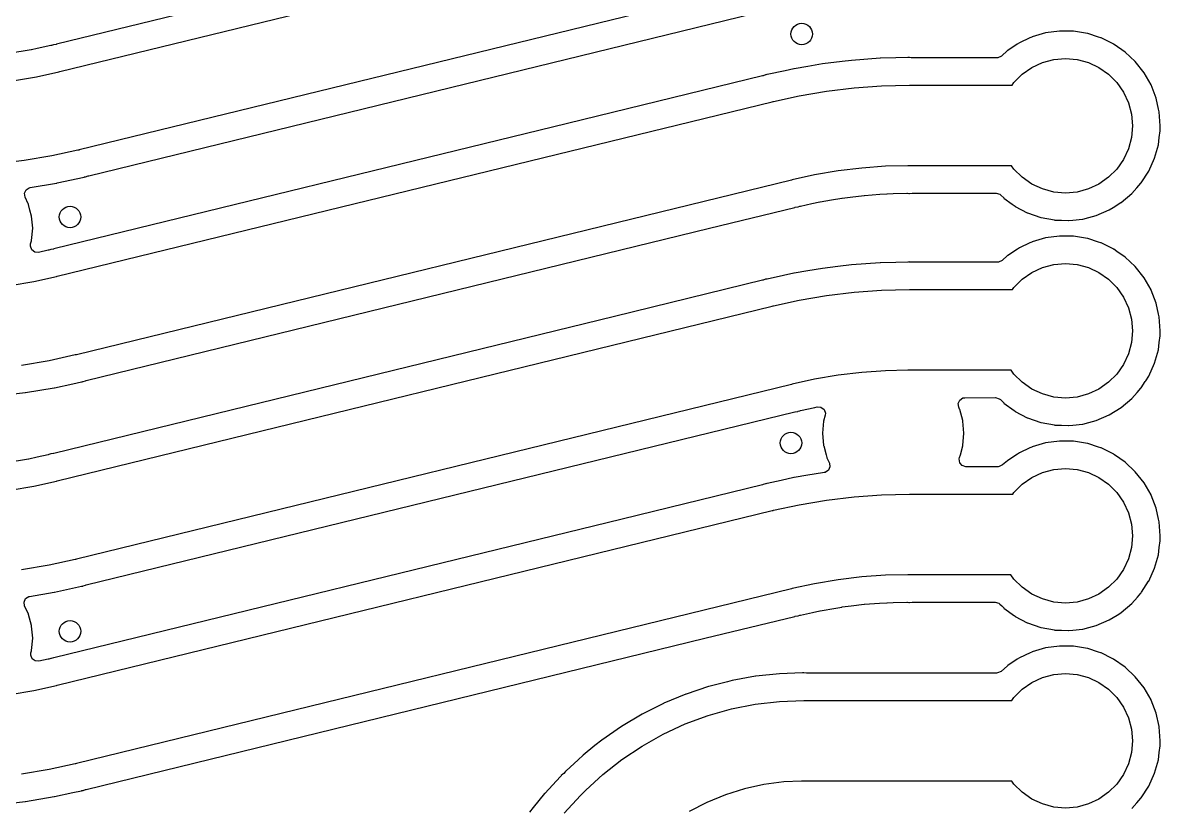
# Model space of a CAD drawing. Extents: x 4.65 to 6.59, y -5.22 to -3.28.
# Drawn here: x 5.324 to 6.156, y -4.748 to -4.173 of the extents above; entities that cross this region are included whole.
import ezdxf

# ---------------------------------------------------------------- set-up
doc = ezdxf.new("R2010")
doc.units = 0
doc.header["$MEASUREMENT"] = 0
doc.layers.add('BLACK', color=7, linetype='CONTINUOUS')

msp = doc.modelspace()

# ---------------------------------------------------------------- linework, layer by layer
at = {"layer": 'BLACK', "linetype": 'CONTINUOUS'}
for p, q in [((5.35087, -4.20858), (5.874, -4.08081)), ((5.725, -4.09659), (5.34843, -4.18857)), ((5.88801, -4.13818), (5.36489, -4.26595)), ((5.37195, -4.28484), (5.89045, -4.15819)), ((6.0607, -4.18394), (6.05296, -4.18751)), ((6.06213, -4.18328), (6.0607, -4.18394)), ((6.0623, -4.1832), (6.06213, -4.18328)), ((6.06213, -4.18328), (6.06213, -4.18328)), ((6.07218, -4.18032), (6.0623, -4.1832)), ((6.08238, -4.17893), (6.07218, -4.18032)), ((6.08256, -4.17893), (6.08238, -4.17893)), ((6.08819, -4.17901), (6.08256, -4.17893)), ((6.08256, -4.17893), (6.08256, -4.17893)), ((6.09267, -4.17907), (6.08819, -4.17901)), ((6.10282, -4.18072), (6.09267, -4.17907)), ((6.103, -4.18078), (6.10282, -4.18072)), ((6.11081, -4.18328), (6.103, -4.18078)), ((6.11262, -4.18386), (6.11081, -4.18328)), ((6.11279, -4.18394), (6.11262, -4.18386)), ((6.12169, -4.18833), (6.11279, -4.18394)), ((6.11279, -4.18394), (6.11279, -4.18394)), ((5.32973, -4.19272), (5.31353, -4.19545)), ((5.32996, -4.19267), (5.32973, -4.19272)), ((5.33433, -4.19171), (5.32996, -4.19267)), ((5.3442, -4.18956), (5.33433, -4.19171)), ((5.34473, -4.18941), (5.3442, -4.18956)), ((5.34608, -4.18895), (5.34473, -4.18941)), ((5.34629, -4.18892), (5.34608, -4.18895)), ((5.34801, -4.18866), (5.34629, -4.18892)), ((5.34629, -4.18892), (5.34629, -4.18892)), ((5.34843, -4.18857), (5.34801, -4.18866)), ((6.04421, -4.19327), (6.0398, -4.19721)), ((6.04435, -4.19315), (6.04421, -4.19327)), ((6.0445, -4.19305), (6.04435, -4.19315)), ((6.05142, -4.18851), (6.0445, -4.19305)), ((6.0445, -4.19305), (6.0445, -4.19305)), ((6.05296, -4.18751), (6.05142, -4.18851)), ((6.12185, -4.18841), (6.12169, -4.18833)), ((6.122, -4.18851), (6.12185, -4.18841)), ((6.12221, -4.18866), (6.122, -4.18851)), ((6.122, -4.18851), (6.122, -4.18851)), ((6.13031, -4.19427), (6.12221, -4.18866)), ((6.1378, -4.20132), (6.13031, -4.19427)), ((5.90897, -4.20293), (5.89809, -4.20478)), ((5.92338, -4.2012), (5.90897, -4.20293)), ((5.92999, -4.2004), (5.92338, -4.2012)), ((5.93004, -4.2004), (5.92999, -4.2004)), ((5.92999, -4.2004), (5.92999, -4.2004)), ((5.9301, -4.20039), (5.93004, -4.2004)), ((5.95115, -4.19887), (5.9301, -4.20039)), ((5.9301, -4.20039), (5.9301, -4.20039)), ((5.95121, -4.19887), (5.95115, -4.19887)), ((5.95115, -4.19887), (5.95115, -4.19887)), ((5.96263, -4.19859), (5.95121, -4.19887)), ((5.9713, -4.19838), (5.96263, -4.19859)), ((5.97162, -4.19837), (5.9713, -4.19838)), ((5.97243, -4.19829), (5.97162, -4.19837)), ((5.97265, -4.19831), (5.97243, -4.19829)), ((5.97376, -4.19841), (5.97265, -4.19831)), ((5.97265, -4.19831), (5.97265, -4.19831)), ((5.97438, -4.19847), (5.97376, -4.19841)), ((5.97481, -4.19848), (5.97438, -4.19847)), ((6.01914, -4.19848), (5.97481, -4.19848)), ((6.03649, -4.19847), (6.01914, -4.19848)), ((6.03727, -4.19841), (6.03649, -4.19847)), ((6.0398, -4.19721), (6.03727, -4.19841)), ((6.06201, -4.20561), (6.06978, -4.20198)), ((6.06978, -4.20198), (6.07807, -4.19976)), ((6.07807, -4.19976), (6.08661, -4.19902)), ((6.08661, -4.19902), (6.09516, -4.19976)), ((6.09516, -4.19976), (6.10345, -4.20198)), ((6.10345, -4.20198), (6.11122, -4.20561)), ((6.14417, -4.20941), (6.1378, -4.20132)), ((5.33367, -4.21246), (5.35016, -4.20885)), ((5.35016, -4.20885), (5.35087, -4.20858)), ((5.86503, -4.21171), (5.7222, -4.24659)), ((5.86545, -4.21159), (5.86503, -4.21171)), ((5.8673, -4.21096), (5.86545, -4.21159)), ((5.86751, -4.21093), (5.8673, -4.21096)), ((5.86811, -4.21083), (5.86751, -4.21093)), ((5.86751, -4.21093), (5.86751, -4.21093)), ((5.86842, -4.21078), (5.86811, -4.21083)), ((5.8815, -4.20791), (5.86842, -4.21078)), ((5.88799, -4.20649), (5.8815, -4.20791)), ((5.88805, -4.20648), (5.88799, -4.20649)), ((5.88799, -4.20649), (5.88799, -4.20649)), ((5.8881, -4.20647), (5.88805, -4.20648)), ((5.89809, -4.20478), (5.8881, -4.20647)), ((5.8881, -4.20647), (5.8881, -4.20647)), ((6.04892, -4.2166), (6.05498, -4.21053)), ((6.05498, -4.21053), (6.06201, -4.20561)), ((6.11122, -4.20561), (6.11825, -4.21053)), ((6.11825, -4.21053), (6.12431, -4.2166)), ((6.14928, -4.21834), (6.14417, -4.20941)), ((5.31628, -4.21539), (5.33367, -4.21246)), ((5.93197, -4.22045), (5.95218, -4.21899)), ((5.95218, -4.21899), (5.97244, -4.2185)), ((5.97244, -4.2185), (6.04759, -4.21849)), ((5.97244, -4.2185), (5.97244, -4.2185)), ((6.04759, -4.21849), (6.04892, -4.2166)), ((6.12431, -4.2166), (6.12923, -4.22362)), ((6.15301, -4.22793), (6.14928, -4.21834)), ((5.87297, -4.2304), (5.89188, -4.22626)), ((5.89188, -4.22626), (5.91186, -4.22287)), ((5.91186, -4.22287), (5.93197, -4.22045)), ((6.12923, -4.22362), (6.13286, -4.2314)), ((6.15305, -4.22811), (6.15301, -4.22793)), ((6.15483, -4.23599), (6.15305, -4.22811)), ((5.34896, -4.35837), (5.87209, -4.23059)), ((5.87209, -4.23059), (5.8729, -4.23041)), ((5.87209, -4.23059), (5.87209, -4.23059)), ((5.8729, -4.23041), (5.87297, -4.2304)), ((6.13286, -4.2314), (6.13508, -4.23968)), ((6.15528, -4.23797), (6.15483, -4.23599)), ((6.13508, -4.23968), (6.13583, -4.24823)), ((6.15604, -4.24823), (6.15528, -4.23797)), ((5.7222, -4.24659), (5.34652, -4.33835)), ((6.13583, -4.24823), (6.13508, -4.25677)), ((6.15531, -4.25687), (6.15593, -4.25199)), ((6.15593, -4.25198), (6.15595, -4.25186)), ((6.15593, -4.25199), (6.15593, -4.25198)), ((6.15595, -4.25186), (6.15604, -4.24823)), ((6.13508, -4.25677), (6.13286, -4.26506)), ((6.15465, -4.26207), (6.15531, -4.25687)), ((5.36401, -4.26614), (5.34487, -4.27033)), ((5.36408, -4.26614), (5.36401, -4.26614)), ((5.36485, -4.26596), (5.36408, -4.26614)), ((5.36489, -4.26595), (5.36485, -4.26596)), ((5.36489, -4.26595), (5.36488, -4.26595)), ((5.36488, -4.26595), (5.36489, -4.26595)), ((6.13286, -4.26506), (6.12923, -4.27283)), ((6.15185, -4.27197), (6.15465, -4.26207)), ((5.32466, -4.27374), (5.30431, -4.27616)), ((5.34487, -4.27033), (5.32466, -4.27374)), ((5.95501, -4.27787), (5.93762, -4.27913)), ((5.97123, -4.27748), (5.95501, -4.27787)), ((5.97168, -4.27751), (5.97123, -4.27748)), ((5.97203, -4.27756), (5.97168, -4.27751)), ((5.97218, -4.27754), (5.97203, -4.27756)), ((5.97245, -4.27756), (5.97218, -4.27754)), ((6.04729, -4.27754), (5.97245, -4.27756)), ((6.04892, -4.27986), (6.04729, -4.27754)), ((6.12923, -4.27283), (6.12431, -4.27986)), ((6.14763, -4.28136), (6.15185, -4.27197)), ((5.34875, -4.2901), (5.36859, -4.28576)), ((5.36859, -4.28576), (5.3689, -4.2857)), ((5.3689, -4.2857), (5.36906, -4.28568)), ((5.36906, -4.28568), (5.36947, -4.28562)), ((5.36947, -4.28562), (5.36968, -4.28558)), ((5.36947, -4.28562), (5.36947, -4.28562)), ((5.36968, -4.28558), (5.37153, -4.28496)), ((5.37153, -4.28496), (5.37195, -4.28484)), ((5.90311, -4.28413), (5.88681, -4.2877)), ((5.92031, -4.28121), (5.90311, -4.28413)), ((5.93762, -4.27913), (5.92031, -4.28121)), ((6.05498, -4.28593), (6.04892, -4.27986)), ((6.06201, -4.29085), (6.05498, -4.28593)), ((6.11825, -4.28593), (6.11122, -4.29085)), ((6.12431, -4.27986), (6.11825, -4.28593)), ((6.14206, -4.29001), (6.14763, -4.28136)), ((5.32613, -4.29509), (5.32847, -4.29356)), ((5.32847, -4.29356), (5.32908, -4.29342)), ((5.32908, -4.29342), (5.34838, -4.29017)), ((5.34838, -4.29017), (5.34863, -4.29012)), ((5.34863, -4.29012), (5.34864, -4.29012)), ((5.34864, -4.29012), (5.34869, -4.29011)), ((5.34869, -4.29011), (5.34875, -4.2901)), ((5.34875, -4.2901), (5.34875, -4.2901)), ((5.88611, -4.28796), (5.36298, -4.41573)), ((5.88681, -4.2877), (5.88611, -4.28796)), ((6.06978, -4.29447), (6.06201, -4.29085)), ((6.07807, -4.29669), (6.06978, -4.29447)), ((6.10345, -4.29447), (6.09516, -4.29669)), ((6.11122, -4.29085), (6.10345, -4.29447)), ((6.13528, -4.29775), (6.13895, -4.29356)), ((6.13895, -4.29356), (6.14194, -4.29015)), ((6.14194, -4.29015), (6.14206, -4.29001)), ((6.14194, -4.29015), (6.14194, -4.29015)), ((5.32499, -4.29764), (5.32613, -4.29509)), ((5.32541, -4.30041), (5.32499, -4.29764)), ((5.32771, -4.30535), (5.32541, -4.30041)), ((5.90707, -4.30386), (5.91541, -4.30245)), ((5.91541, -4.30245), (5.92307, -4.30115)), ((5.92307, -4.30115), (5.92331, -4.30112)), ((5.92331, -4.30112), (5.92922, -4.30041)), ((5.92922, -4.30041), (5.93943, -4.29918)), ((5.93943, -4.29918), (5.93967, -4.29915)), ((5.93967, -4.29915), (5.95074, -4.29835)), ((5.95074, -4.29835), (5.95586, -4.29798)), ((5.95586, -4.29798), (5.9561, -4.29797)), ((5.9561, -4.29797), (5.96071, -4.29786)), ((5.96071, -4.29786), (5.97048, -4.29763)), ((5.97048, -4.29763), (5.97103, -4.29764)), ((5.97103, -4.29764), (5.97197, -4.29773)), ((5.97197, -4.29773), (5.97223, -4.29775)), ((5.97223, -4.29775), (5.97223, -4.29775)), ((5.97223, -4.29775), (5.97245, -4.29777)), ((5.97245, -4.29777), (5.9744, -4.2976)), ((5.9744, -4.2976), (5.97483, -4.29758)), ((5.97483, -4.29758), (6.036, -4.29757)), ((6.036, -4.29757), (6.03868, -4.29835)), ((6.03868, -4.29835), (6.03949, -4.299)), ((6.03949, -4.299), (6.04153, -4.30102)), ((6.04153, -4.30102), (6.04167, -4.30113)), ((6.04167, -4.30113), (6.04167, -4.30113)), ((6.04167, -4.30113), (6.04769, -4.30554)), ((6.08661, -4.29744), (6.07807, -4.29669)), ((6.09516, -4.29669), (6.08661, -4.29744)), ((6.12756, -4.30428), (6.13514, -4.29787)), ((6.13514, -4.29787), (6.13528, -4.29775)), ((6.13514, -4.29787), (6.13514, -4.29787)), ((5.32781, -4.30554), (5.32771, -4.30535)), ((5.32786, -4.30575), (5.32781, -4.30554)), ((5.32897, -4.30988), (5.32786, -4.30575)), ((5.32786, -4.30575), (5.32786, -4.30575)), ((5.33014, -4.31425), (5.32897, -4.30988)), ((5.82608, -4.32323), (5.88854, -4.30797)), ((5.88854, -4.30797), (5.88897, -4.30789)), ((5.88897, -4.30789), (5.8909, -4.30759)), ((5.8909, -4.30759), (5.89111, -4.30752)), ((5.89111, -4.30752), (5.89225, -4.30713)), ((5.89111, -4.30752), (5.89111, -4.30752)), ((5.89225, -4.30713), (5.89278, -4.30698)), ((5.89278, -4.30698), (5.90099, -4.30519)), ((5.90099, -4.30519), (5.90683, -4.30391)), ((5.90683, -4.30391), (5.90707, -4.30386)), ((6.04769, -4.30554), (6.04982, -4.30711)), ((6.04982, -4.30711), (6.04999, -4.30719)), ((6.04999, -4.30719), (6.04999, -4.30719)), ((6.04999, -4.30719), (6.05877, -4.31181)), ((6.10922, -4.31387), (6.11867, -4.30981)), ((6.11867, -4.30981), (6.12164, -4.30797)), ((6.12164, -4.30797), (6.12727, -4.30449)), ((6.12727, -4.30449), (6.12742, -4.3044)), ((6.12727, -4.30449), (6.12727, -4.30449)), ((6.12742, -4.3044), (6.12756, -4.30428)), ((6.12756, -4.30428), (6.12756, -4.30428)), ((5.33093, -4.32323), (5.33014, -4.31425)), ((6.05877, -4.31181), (6.05877, -4.31181)), ((6.05877, -4.31181), (6.05893, -4.3119)), ((6.05893, -4.3119), (6.06865, -4.31529)), ((6.06865, -4.31529), (6.06883, -4.31532)), ((6.06883, -4.31532), (6.07857, -4.31717)), ((6.07857, -4.31717), (6.07857, -4.31717)), ((6.07857, -4.31717), (6.07875, -4.31721)), ((6.07875, -4.31721), (6.0839, -4.31741)), ((6.0839, -4.31741), (6.08885, -4.31761)), ((6.08885, -4.31761), (6.08885, -4.31761)), ((6.08885, -4.31761), (6.08904, -4.31761)), ((6.08904, -4.31761), (6.09216, -4.31727)), ((6.09216, -4.31727), (6.09908, -4.31651)), ((6.09908, -4.31651), (6.09927, -4.31649)), ((6.09908, -4.31651), (6.09908, -4.31651)), ((6.09927, -4.31649), (6.10371, -4.31532)), ((6.10371, -4.31532), (6.10904, -4.31392)), ((6.10904, -4.31392), (6.10922, -4.31387)), ((6.10904, -4.31392), (6.10904, -4.31392)), ((5.33014, -4.33221), (5.33093, -4.32323)), ((5.37004, -4.43462), (5.82608, -4.32323)), ((5.32931, -4.33638), (5.32946, -4.33473)), ((5.33029, -4.339), (5.32931, -4.33638)), ((5.32946, -4.33473), (5.33008, -4.33242)), ((5.33008, -4.33242), (5.33014, -4.33221)), ((5.33008, -4.33242), (5.33008, -4.33242)), ((6.0607, -4.33394), (6.05296, -4.33751)), ((6.06213, -4.33328), (6.0607, -4.33394)), ((6.0623, -4.3332), (6.06213, -4.33328)), ((6.06213, -4.33328), (6.06213, -4.33328)), ((6.07218, -4.33032), (6.0623, -4.3332)), ((6.08238, -4.32893), (6.07218, -4.33032)), ((6.08256, -4.32893), (6.08238, -4.32893)), ((6.08819, -4.32901), (6.08256, -4.32893)), ((6.08256, -4.32893), (6.08256, -4.32893)), ((6.09267, -4.32907), (6.08819, -4.32901)), ((6.10282, -4.33072), (6.09267, -4.32907)), ((6.103, -4.33078), (6.10282, -4.33072)), ((6.11081, -4.33328), (6.103, -4.33078)), ((6.11262, -4.33386), (6.11081, -4.33328)), ((6.11279, -4.33394), (6.11262, -4.33386)), ((6.12169, -4.33833), (6.11279, -4.33394)), ((6.11279, -4.33394), (6.11279, -4.33394)), ((5.33253, -4.34067), (5.33029, -4.339)), ((5.33531, -4.34086), (5.33253, -4.34067)), ((5.34229, -4.33934), (5.33531, -4.34086)), ((5.34282, -4.33919), (5.34229, -4.33934)), ((5.34417, -4.33873), (5.34282, -4.33919)), ((5.34438, -4.3387), (5.34417, -4.33873)), ((5.3461, -4.33844), (5.34438, -4.3387)), ((5.34438, -4.3387), (5.34438, -4.3387)), ((5.34652, -4.33835), (5.3461, -4.33844)), ((6.04421, -4.34327), (6.04024, -4.34682)), ((6.04435, -4.34315), (6.04421, -4.34327)), ((6.0445, -4.34305), (6.04435, -4.34315)), ((6.05154, -4.33844), (6.0445, -4.34305)), ((6.0445, -4.34305), (6.0445, -4.34305)), ((6.05296, -4.33751), (6.05154, -4.33844)), ((6.12185, -4.33841), (6.12169, -4.33833)), ((6.122, -4.33851), (6.12185, -4.33841)), ((6.12431, -4.34011), (6.122, -4.33851)), ((6.122, -4.33851), (6.122, -4.33851)), ((6.13031, -4.34427), (6.12431, -4.34011)), ((6.1378, -4.35132), (6.13031, -4.34427)), ((5.90897, -4.35254), (5.89809, -4.35438)), ((5.92011, -4.3512), (5.90897, -4.35254)), ((5.92999, -4.35001), (5.92011, -4.3512)), ((5.93004, -4.35), (5.92999, -4.35001)), ((5.92999, -4.35001), (5.92999, -4.35001)), ((5.9301, -4.35), (5.93004, -4.35)), ((5.95115, -4.34848), (5.9301, -4.35)), ((5.9301, -4.35), (5.9301, -4.35)), ((5.95121, -4.34848), (5.95115, -4.34848)), ((5.95115, -4.34848), (5.95115, -4.34848)), ((5.96256, -4.3482), (5.95121, -4.34848)), ((5.9713, -4.34799), (5.96256, -4.3482)), ((5.97162, -4.34797), (5.9713, -4.34799)), ((5.97243, -4.3479), (5.97162, -4.34797)), ((5.97265, -4.34792), (5.97243, -4.3479)), ((5.97406, -4.34804), (5.97265, -4.34792)), ((5.97265, -4.34792), (5.97265, -4.34792)), ((5.97438, -4.34807), (5.97406, -4.34804)), ((5.97481, -4.34809), (5.97438, -4.34807)), ((6.0046, -4.34808), (5.97481, -4.34809)), ((6.03694, -4.34808), (6.0046, -4.34808)), ((6.03771, -4.34802), (6.03694, -4.34808)), ((6.04024, -4.34682), (6.03771, -4.34802)), ((6.06201, -4.35561), (6.06978, -4.35198)), ((6.06978, -4.35198), (6.07807, -4.34976)), ((6.07807, -4.34976), (6.08661, -4.34902)), ((6.08661, -4.34902), (6.09516, -4.34976)), ((6.09516, -4.34976), (6.10345, -4.35198)), ((6.10345, -4.35198), (6.11122, -4.35561)), ((6.14417, -4.35941), (6.1378, -4.35132)), ((5.33176, -4.36224), (5.34825, -4.35863)), ((5.34825, -4.35863), (5.34896, -4.35837)), ((5.86503, -4.36131), (5.75664, -4.38779)), ((5.86545, -4.36119), (5.86503, -4.36131)), ((5.8673, -4.36056), (5.86545, -4.36119)), ((5.86751, -4.36053), (5.8673, -4.36056)), ((5.86811, -4.36044), (5.86751, -4.36053)), ((5.86751, -4.36053), (5.86751, -4.36053)), ((5.86842, -4.36038), (5.86811, -4.36044)), ((5.88034, -4.35777), (5.86842, -4.36038)), ((5.88799, -4.3561), (5.88034, -4.35777)), ((5.88805, -4.35608), (5.88799, -4.3561)), ((5.88799, -4.3561), (5.88799, -4.3561)), ((5.8881, -4.35607), (5.88805, -4.35608)), ((5.89809, -4.35438), (5.8881, -4.35607)), ((5.8881, -4.35607), (5.8881, -4.35607)), ((6.04892, -4.3666), (6.05498, -4.36053)), ((6.05498, -4.36053), (6.06201, -4.35561)), ((6.11122, -4.35561), (6.11825, -4.36053)), ((6.11825, -4.36053), (6.12431, -4.3666)), ((6.14928, -4.36834), (6.14417, -4.35941)), ((5.31437, -4.36517), (5.33176, -4.36224)), ((5.93197, -4.37006), (5.95218, -4.3686)), ((5.95218, -4.3686), (5.97244, -4.36811)), ((5.97244, -4.36811), (6.04786, -4.3681)), ((5.97244, -4.36811), (5.97244, -4.36811)), ((6.04786, -4.3681), (6.04892, -4.3666)), ((6.12431, -4.3666), (6.12923, -4.37362)), ((6.14934, -4.36851), (6.14928, -4.36834)), ((6.15177, -4.37474), (6.14934, -4.36851)), ((6.14934, -4.36851), (6.14934, -4.36851)), ((5.87297, -4.38), (5.89188, -4.37586)), ((5.89188, -4.37586), (5.91186, -4.37248)), ((5.91186, -4.37248), (5.93197, -4.37006)), ((6.12923, -4.37362), (6.13286, -4.3814)), ((6.15301, -4.37793), (6.15177, -4.37474)), ((6.15305, -4.37811), (6.15301, -4.37793)), ((6.15483, -4.38599), (6.15305, -4.37811)), ((5.34896, -4.50797), (5.87209, -4.3802)), ((5.87209, -4.3802), (5.8729, -4.38001)), ((5.87209, -4.3802), (5.87209, -4.3802)), ((5.8729, -4.38001), (5.87297, -4.38)), ((6.13286, -4.3814), (6.13508, -4.38968)), ((6.15528, -4.38797), (6.15483, -4.38599)), ((5.75664, -4.38779), (5.34652, -4.48796)), ((6.13508, -4.38968), (6.13583, -4.39823)), ((6.15604, -4.39823), (6.15528, -4.38797)), ((6.13583, -4.39823), (6.13508, -4.40677)), ((6.15531, -4.40687), (6.15593, -4.40199)), ((6.15593, -4.40198), (6.15595, -4.40186)), ((6.15593, -4.40199), (6.15593, -4.40198)), ((6.15595, -4.40186), (6.15604, -4.39823)), ((6.13508, -4.40677), (6.13286, -4.41506)), ((6.15465, -4.41207), (6.15531, -4.40687)), ((5.3621, -4.41593), (5.34296, -4.42011)), ((5.36217, -4.41592), (5.3621, -4.41593)), ((5.36295, -4.41574), (5.36217, -4.41592)), ((5.36298, -4.41573), (5.36295, -4.41574)), ((5.36298, -4.41573), (5.36298, -4.41573)), ((5.36298, -4.41573), (5.36298, -4.41573)), ((6.13286, -4.41506), (6.12923, -4.42283)), ((6.15185, -4.42197), (6.15465, -4.41207)), ((5.34296, -4.42011), (5.32275, -4.42352)), ((5.95501, -4.42748), (5.93762, -4.42874)), ((5.97123, -4.42709), (5.95501, -4.42748)), ((5.97168, -4.42712), (5.97123, -4.42709)), ((5.97203, -4.42716), (5.97168, -4.42712)), ((5.97218, -4.42715), (5.97203, -4.42716)), ((5.97245, -4.42717), (5.97218, -4.42715)), ((6.04702, -4.42715), (5.97245, -4.42717)), ((6.04892, -4.42986), (6.04702, -4.42715)), ((6.12923, -4.42283), (6.12431, -4.42986)), ((6.14763, -4.43136), (6.15185, -4.42197)), ((5.36026, -4.43695), (5.36668, -4.43554)), ((5.36668, -4.43554), (5.36699, -4.43549)), ((5.36699, -4.43549), (5.36708, -4.43547)), ((5.36708, -4.43547), (5.36756, -4.4354)), ((5.36756, -4.4354), (5.36777, -4.43537)), ((5.36756, -4.4354), (5.36756, -4.4354)), ((5.36777, -4.43537), (5.36962, -4.43474)), ((5.36962, -4.43474), (5.37004, -4.43462)), ((5.90311, -4.43373), (5.88681, -4.4373)), ((5.92031, -4.43082), (5.90311, -4.43373)), ((5.93762, -4.42874), (5.92031, -4.43082)), ((6.05498, -4.43593), (6.04892, -4.42986)), ((6.06201, -4.44085), (6.05498, -4.43593)), ((6.11825, -4.43593), (6.11122, -4.44085)), ((6.12431, -4.42986), (6.11825, -4.43593)), ((6.14206, -4.44001), (6.14503, -4.4354)), ((6.14503, -4.4354), (6.14537, -4.43486)), ((6.14537, -4.43486), (6.14763, -4.43136)), ((5.30436, -4.44599), (5.32556, -4.44347)), ((5.32556, -4.44347), (5.32562, -4.44346)), ((5.32556, -4.44347), (5.32556, -4.44347)), ((5.32562, -4.44346), (5.34678, -4.4399)), ((5.34678, -4.4399), (5.34684, -4.43988)), ((5.34684, -4.43988), (5.36026, -4.43695)), ((5.34684, -4.43988), (5.34684, -4.43988)), ((5.88611, -4.43757), (5.36298, -4.56534)), ((5.88681, -4.4373), (5.88611, -4.43757)), ((6.06978, -4.44447), (6.06201, -4.44085)), ((6.07807, -4.44669), (6.06978, -4.44447)), ((6.10345, -4.44447), (6.09516, -4.44669)), ((6.11122, -4.44085), (6.10345, -4.44447)), ((6.13528, -4.44775), (6.13903, -4.44347)), ((6.13903, -4.44347), (6.14194, -4.44015)), ((6.14194, -4.44015), (6.14206, -4.44001)), ((6.14194, -4.44015), (6.14194, -4.44015)), ((6.00819, -4.45147), (6.00934, -4.44892)), ((6.00861, -4.45423), (6.00819, -4.45147)), ((6.00934, -4.44892), (6.01167, -4.44739)), ((6.01167, -4.44739), (6.01311, -4.44718)), ((6.01311, -4.44718), (6.0356, -4.44717)), ((6.0356, -4.44717), (6.03828, -4.44796)), ((6.03828, -4.44796), (6.03909, -4.44861)), ((6.03909, -4.44861), (6.04153, -4.45102)), ((6.04153, -4.45102), (6.04167, -4.45113)), ((6.04167, -4.45113), (6.04167, -4.45113)), ((6.04167, -4.45113), (6.0492, -4.45665)), ((6.08661, -4.44744), (6.07807, -4.44669)), ((6.09516, -4.44669), (6.08661, -4.44744)), ((6.12756, -4.45428), (6.13514, -4.44787)), ((6.13514, -4.44787), (6.13528, -4.44775)), ((6.13514, -4.44787), (6.13514, -4.44787)), ((5.37004, -4.58422), (5.88854, -4.45758)), ((5.88854, -4.45758), (5.88897, -4.45749)), ((5.88897, -4.45749), (5.8909, -4.4572)), ((5.8909, -4.4572), (5.89111, -4.45713)), ((5.89111, -4.45713), (5.89225, -4.45674)), ((5.89111, -4.45713), (5.89111, -4.45713)), ((5.89225, -4.45674), (5.89278, -4.45659)), ((5.89278, -4.45659), (5.90335, -4.45428)), ((5.90335, -4.45428), (5.90498, -4.45392)), ((5.90498, -4.45392), (5.90776, -4.45412)), ((5.90776, -4.45412), (5.91, -4.45579)), ((5.91083, -4.46005), (5.9097, -4.46425)), ((5.91, -4.45579), (5.91098, -4.45841)), ((5.91098, -4.45841), (5.91083, -4.46005)), ((6.00922, -4.45554), (6.00861, -4.45423)), ((6.00928, -4.45575), (6.00922, -4.45554)), ((6.01147, -4.46392), (6.00928, -4.45575)), ((6.00928, -4.45575), (6.00928, -4.45575)), ((6.0492, -4.45665), (6.04982, -4.45711)), ((6.04982, -4.45711), (6.04999, -4.45719)), ((6.04999, -4.45719), (6.04999, -4.45719)), ((6.04999, -4.45719), (6.05877, -4.46181)), ((6.10922, -4.46387), (6.11867, -4.45981)), ((6.11867, -4.45981), (6.12742, -4.4544)), ((6.12742, -4.4544), (6.12756, -4.45428)), ((6.12756, -4.45428), (6.12756, -4.45428)), ((5.9097, -4.46425), (5.90892, -4.47323)), ((6.01156, -4.46425), (6.01147, -4.46392)), ((6.01234, -4.47323), (6.01156, -4.46425)), ((6.05877, -4.46181), (6.05877, -4.46181)), ((6.05877, -4.46181), (6.05893, -4.4619)), ((6.05893, -4.4619), (6.06865, -4.46529)), ((6.06865, -4.46529), (6.06883, -4.46532)), ((6.06883, -4.46532), (6.07857, -4.46717)), ((6.07857, -4.46717), (6.07857, -4.46717)), ((6.07857, -4.46717), (6.07875, -4.46721)), ((6.07875, -4.46721), (6.0839, -4.46741)), ((6.0839, -4.46741), (6.08885, -4.46761)), ((6.08885, -4.46761), (6.08885, -4.46761)), ((6.08885, -4.46761), (6.08904, -4.46761)), ((6.08904, -4.46761), (6.09216, -4.46727)), ((6.09216, -4.46727), (6.09908, -4.46651)), ((6.09908, -4.46651), (6.09927, -4.46649)), ((6.09908, -4.46651), (6.09908, -4.46651)), ((6.09927, -4.46649), (6.10371, -4.46532)), ((6.10371, -4.46532), (6.10904, -4.46392)), ((6.10904, -4.46392), (6.10922, -4.46387)), ((6.10904, -4.46392), (6.10904, -4.46392)), ((5.90892, -4.47323), (5.9097, -4.48221)), ((6.01156, -4.48221), (6.01234, -4.47323)), ((5.9097, -4.48221), (5.90976, -4.48242)), ((5.90976, -4.48242), (5.90976, -4.48242)), ((5.90976, -4.48242), (5.91149, -4.48889)), ((6.00977, -4.48889), (6.0115, -4.48242)), ((6.0115, -4.48242), (6.01156, -4.48221)), ((6.0115, -4.48242), (6.0115, -4.48242)), ((6.0607, -4.48394), (6.05296, -4.48751)), ((6.06213, -4.48328), (6.0607, -4.48394)), ((6.0623, -4.4832), (6.06213, -4.48328)), ((6.06213, -4.48328), (6.06213, -4.48328)), ((6.07218, -4.48032), (6.0623, -4.4832)), ((6.08238, -4.47893), (6.07218, -4.48032)), ((6.08256, -4.47893), (6.08238, -4.47893)), ((6.08819, -4.47901), (6.08256, -4.47893)), ((6.08256, -4.47893), (6.08256, -4.47893)), ((6.09267, -4.47907), (6.08819, -4.47901)), ((6.10282, -4.48072), (6.09267, -4.47907)), ((6.103, -4.48078), (6.10282, -4.48072)), ((6.11081, -4.48328), (6.103, -4.48078)), ((6.11262, -4.48386), (6.11081, -4.48328)), ((6.11279, -4.48394), (6.11262, -4.48386)), ((6.12169, -4.48833), (6.11279, -4.48394)), ((6.11279, -4.48394), (6.11279, -4.48394)), ((5.32782, -4.4921), (5.31162, -4.49483)), ((5.32805, -4.49206), (5.32782, -4.4921)), ((5.33424, -4.49071), (5.32805, -4.49206)), ((5.34229, -4.48894), (5.33424, -4.49071)), ((5.34282, -4.4888), (5.34229, -4.48894)), ((5.34417, -4.48834), (5.34282, -4.4888)), ((5.34438, -4.48831), (5.34417, -4.48834)), ((5.3461, -4.48804), (5.34438, -4.48831)), ((5.34438, -4.48831), (5.34438, -4.48831)), ((5.34652, -4.48796), (5.3461, -4.48804)), ((5.91149, -4.48889), (5.91204, -4.49092)), ((5.91204, -4.49092), (5.91213, -4.49111)), ((5.91213, -4.49111), (5.91213, -4.49111)), ((5.91213, -4.49111), (5.91394, -4.495)), ((6.00891, -4.49202), (6.00915, -4.49107)), ((6.00931, -4.49479), (6.00891, -4.49202)), ((6.00915, -4.49107), (6.00922, -4.49092)), ((6.00922, -4.49092), (6.00977, -4.48889)), ((6.01114, -4.4969), (6.00931, -4.49479)), ((6.04421, -4.49327), (6.04068, -4.49642)), ((6.04435, -4.49315), (6.04421, -4.49327)), ((6.0445, -4.49305), (6.04435, -4.49315)), ((6.05158, -4.48841), (6.0445, -4.49305)), ((6.0445, -4.49305), (6.0445, -4.49305)), ((6.05296, -4.48751), (6.05158, -4.48841)), ((6.12185, -4.48841), (6.12169, -4.48833)), ((6.122, -4.48851), (6.12185, -4.48841)), ((6.12262, -4.48895), (6.122, -4.48851)), ((6.122, -4.48851), (6.122, -4.48851)), ((6.13031, -4.49427), (6.12262, -4.48895)), ((6.1378, -4.50132), (6.13031, -4.49427)), ((5.90897, -4.50215), (5.89809, -4.50399)), ((5.91004, -4.50202), (5.90897, -4.50215)), ((5.91088, -4.50184), (5.91004, -4.50202)), ((5.91322, -4.50031), (5.91088, -4.50184)), ((5.91436, -4.49776), (5.91322, -4.50031)), ((5.91394, -4.495), (5.91436, -4.49776)), ((6.01382, -4.49769), (6.01114, -4.4969)), ((6.03112, -4.49769), (6.01382, -4.49769)), ((6.03738, -4.49768), (6.03112, -4.49769)), ((6.03815, -4.49762), (6.03738, -4.49768)), ((6.04068, -4.49642), (6.03815, -4.49762)), ((6.06201, -4.50561), (6.06978, -4.50198)), ((6.06978, -4.50198), (6.07807, -4.49976)), ((6.07807, -4.49976), (6.08661, -4.49902)), ((6.08661, -4.49902), (6.09516, -4.49976)), ((6.09516, -4.49976), (6.10345, -4.50198)), ((6.10345, -4.50198), (6.11122, -4.50561)), ((6.14417, -4.50941), (6.1378, -4.50132)), ((5.33176, -4.51184), (5.34825, -4.50824)), ((5.34825, -4.50824), (5.34896, -4.50797)), ((5.86503, -4.51092), (5.76237, -4.53599)), ((5.86545, -4.5108), (5.86503, -4.51092)), ((5.8673, -4.51017), (5.86545, -4.5108)), ((5.86751, -4.51014), (5.8673, -4.51017)), ((5.86811, -4.51005), (5.86751, -4.51014)), ((5.86751, -4.51014), (5.86751, -4.51014)), ((5.86842, -4.50999), (5.86811, -4.51005)), ((5.87855, -4.50777), (5.86842, -4.50999)), ((5.88799, -4.5057), (5.87855, -4.50777)), ((5.88805, -4.50569), (5.88799, -4.5057)), ((5.88799, -4.5057), (5.88799, -4.5057)), ((5.8881, -4.50568), (5.88805, -4.50569)), ((5.89809, -4.50399), (5.8881, -4.50568)), ((5.8881, -4.50568), (5.8881, -4.50568)), ((6.04892, -4.5166), (6.05498, -4.51053)), ((6.05498, -4.51053), (6.06201, -4.50561)), ((6.11122, -4.50561), (6.11825, -4.51053)), ((6.11825, -4.51053), (6.12431, -4.5166)), ((6.14928, -4.51834), (6.14417, -4.50941)), ((5.31437, -4.51477), (5.33176, -4.51184)), ((5.91186, -4.52209), (5.93197, -4.51966)), ((5.93197, -4.51966), (5.95218, -4.51821)), ((5.95218, -4.51821), (5.97244, -4.51772)), ((5.97244, -4.51772), (6.04814, -4.5177)), ((5.97244, -4.51772), (5.97244, -4.51772)), ((6.04814, -4.5177), (6.04892, -4.5166)), ((6.12431, -4.5166), (6.12923, -4.52362)), ((6.14934, -4.51851), (6.14928, -4.51834)), ((6.15177, -4.52474), (6.14934, -4.51851)), ((6.14934, -4.51851), (6.14934, -4.51851)), ((5.87297, -4.52961), (5.89188, -4.52547)), ((5.89188, -4.52547), (5.91186, -4.52209)), ((6.12923, -4.52362), (6.13286, -4.5314)), ((6.15301, -4.52793), (6.15177, -4.52474)), ((6.15305, -4.52811), (6.15301, -4.52793)), ((5.76237, -4.53599), (5.34652, -4.63757)), ((5.34896, -4.65758), (5.87209, -4.5298)), ((5.87209, -4.5298), (5.8729, -4.52962)), ((5.87209, -4.5298), (5.87209, -4.5298)), ((5.8729, -4.52962), (5.87297, -4.52961)), ((6.13286, -4.5314), (6.13508, -4.53968)), ((6.15483, -4.53599), (6.15305, -4.52811)), ((6.15528, -4.53797), (6.15483, -4.53599)), ((6.13508, -4.53968), (6.13583, -4.54823)), ((6.15604, -4.54823), (6.15528, -4.53797)), ((6.13583, -4.54823), (6.13508, -4.55677)), ((6.15531, -4.55687), (6.15593, -4.55199)), ((6.15593, -4.55198), (6.15595, -4.55186)), ((6.15593, -4.55199), (6.15593, -4.55198)), ((6.15595, -4.55186), (6.15604, -4.54823)), ((6.13508, -4.55677), (6.13286, -4.56506)), ((6.15465, -4.56207), (6.15531, -4.55687)), ((5.3621, -4.56553), (5.34296, -4.56972)), ((5.36217, -4.56552), (5.3621, -4.56553)), ((5.36295, -4.56535), (5.36217, -4.56552)), ((5.36298, -4.56534), (5.36295, -4.56535)), ((5.36298, -4.56534), (5.36298, -4.56534)), ((5.36298, -4.56534), (5.36298, -4.56534)), ((6.13286, -4.56506), (6.12923, -4.57283)), ((6.15185, -4.57197), (6.15465, -4.56207)), ((5.34296, -4.56972), (5.32275, -4.57312)), ((5.95501, -4.57709), (5.93762, -4.57834)), ((5.97123, -4.5767), (5.95501, -4.57709)), ((5.97168, -4.57672), (5.97123, -4.5767)), ((5.97203, -4.57677), (5.97168, -4.57672)), ((5.97218, -4.57675), (5.97203, -4.57677)), ((5.97245, -4.57677), (5.97218, -4.57675)), ((6.04674, -4.57676), (5.97245, -4.57677)), ((6.04892, -4.57986), (6.04674, -4.57676)), ((6.12923, -4.57283), (6.12431, -4.57986)), ((6.14763, -4.58136), (6.15185, -4.57197)), ((5.34684, -4.58949), (5.36668, -4.58515)), ((5.36668, -4.58515), (5.36699, -4.58509)), ((5.36699, -4.58509), (5.36708, -4.58508)), ((5.36708, -4.58508), (5.36756, -4.58501)), ((5.36756, -4.58501), (5.36777, -4.58497)), ((5.36756, -4.58501), (5.36756, -4.58501)), ((5.36777, -4.58497), (5.36962, -4.58434)), ((5.36962, -4.58434), (5.37004, -4.58422)), ((5.90311, -4.58334), (5.88681, -4.58691)), ((5.92031, -4.58043), (5.90311, -4.58334)), ((5.93762, -4.57834), (5.92031, -4.58043)), ((6.05498, -4.58593), (6.04892, -4.57986)), ((6.06201, -4.59085), (6.05498, -4.58593)), ((6.11825, -4.58593), (6.11122, -4.59085)), ((6.12431, -4.57986), (6.11825, -4.58593)), ((6.14239, -4.5895), (6.14753, -4.58151)), ((6.14753, -4.58151), (6.14763, -4.58136)), ((5.32459, -4.59678), (5.32573, -4.59423)), ((5.32573, -4.59423), (5.32807, -4.5927)), ((5.32807, -4.5927), (5.32868, -4.59255)), ((5.32868, -4.59255), (5.34678, -4.5895)), ((5.34678, -4.5895), (5.34684, -4.58949)), ((5.34684, -4.58949), (5.34684, -4.58949)), ((5.88611, -4.58717), (5.36298, -4.71495)), ((5.88681, -4.58691), (5.88611, -4.58717)), ((6.06978, -4.59447), (6.06201, -4.59085)), ((6.07807, -4.59669), (6.06978, -4.59447)), ((6.10345, -4.59447), (6.09516, -4.59669)), ((6.11122, -4.59085), (6.10345, -4.59447)), ((6.13528, -4.59775), (6.13938, -4.59307)), ((6.13938, -4.59307), (6.14194, -4.59015)), ((6.14194, -4.59015), (6.14206, -4.59001)), ((6.14194, -4.59015), (6.14194, -4.59015)), ((6.14206, -4.59001), (6.14239, -4.5895)), ((5.32501, -4.59954), (5.32459, -4.59678)), ((5.32781, -4.60554), (5.32501, -4.59954)), ((5.90707, -4.60307), (5.91855, -4.60113)), ((5.91855, -4.60113), (5.92307, -4.60036)), ((5.92307, -4.60036), (5.92331, -4.60033)), ((5.92331, -4.60033), (5.92987, -4.59954)), ((5.92987, -4.59954), (5.93943, -4.59839)), ((5.93943, -4.59839), (5.93967, -4.59837)), ((5.93967, -4.59837), (5.95072, -4.59757)), ((5.95072, -4.59757), (5.95586, -4.5972)), ((5.95586, -4.5972), (5.9561, -4.59719)), ((5.9561, -4.59719), (5.96071, -4.59707)), ((5.96071, -4.59707), (5.97048, -4.59684)), ((5.97048, -4.59684), (5.97103, -4.59686)), ((5.97103, -4.59686), (5.97197, -4.59694)), ((5.97197, -4.59694), (5.97223, -4.59696)), ((5.97223, -4.59696), (5.97223, -4.59696)), ((5.97223, -4.59696), (5.97245, -4.59698)), ((5.97245, -4.59698), (5.9744, -4.59681)), ((5.9744, -4.59681), (5.97483, -4.59679)), ((5.97483, -4.59679), (6.0352, -4.59678)), ((6.0352, -4.59678), (6.03789, -4.59757)), ((6.03789, -4.59757), (6.0387, -4.59822)), ((6.0387, -4.59822), (6.04003, -4.59954)), ((6.04003, -4.59954), (6.04153, -4.60102)), ((6.04153, -4.60102), (6.04167, -4.60113)), ((6.04167, -4.60113), (6.04167, -4.60113)), ((6.04167, -4.60113), (6.04941, -4.6068)), ((6.08661, -4.59744), (6.07807, -4.59669)), ((6.09516, -4.59669), (6.08661, -4.59744)), ((6.12756, -4.60428), (6.13514, -4.59787)), ((6.13514, -4.59787), (6.13528, -4.59775)), ((6.13514, -4.59787), (6.13514, -4.59787)), ((5.32786, -4.60575), (5.32781, -4.60554)), ((5.33005, -4.61392), (5.32786, -4.60575)), ((5.32786, -4.60575), (5.32786, -4.60575)), ((5.82286, -4.62323), (5.88854, -4.60718)), ((5.88854, -4.60718), (5.88897, -4.6071)), ((5.88897, -4.6071), (5.8909, -4.6068)), ((5.8909, -4.6068), (5.89111, -4.60673)), ((5.89111, -4.60673), (5.89225, -4.60634)), ((5.89111, -4.60673), (5.89111, -4.60673)), ((5.89225, -4.60634), (5.89278, -4.6062)), ((5.89278, -4.6062), (5.90155, -4.60428)), ((5.90155, -4.60428), (5.90683, -4.60312)), ((5.90683, -4.60312), (5.90707, -4.60307)), ((6.04941, -4.6068), (6.04982, -4.60711)), ((6.04982, -4.60711), (6.04999, -4.60719)), ((6.04999, -4.60719), (6.04999, -4.60719)), ((6.04999, -4.60719), (6.05877, -4.61181)), ((6.10922, -4.61387), (6.11867, -4.60981)), ((6.11867, -4.60981), (6.12451, -4.6062)), ((6.12451, -4.6062), (6.12727, -4.60449)), ((6.12727, -4.60449), (6.12742, -4.6044)), ((6.12727, -4.60449), (6.12727, -4.60449)), ((6.12742, -4.6044), (6.12756, -4.60428)), ((6.12756, -4.60428), (6.12756, -4.60428)), ((5.33014, -4.61425), (5.33005, -4.61392)), ((5.33093, -4.62323), (5.33014, -4.61425)), ((6.05877, -4.61181), (6.05877, -4.61181)), ((6.05877, -4.61181), (6.05893, -4.6119)), ((6.05893, -4.6119), (6.06865, -4.61529)), ((6.06865, -4.61529), (6.06883, -4.61532)), ((6.06883, -4.61532), (6.07857, -4.61717)), ((6.07857, -4.61717), (6.07857, -4.61717)), ((6.07857, -4.61717), (6.07875, -4.61721)), ((6.07875, -4.61721), (6.0839, -4.61741)), ((6.0839, -4.61741), (6.08885, -4.61761)), ((6.08885, -4.61761), (6.08885, -4.61761)), ((6.08885, -4.61761), (6.08904, -4.61761)), ((6.08904, -4.61761), (6.09216, -4.61727)), ((6.09216, -4.61727), (6.09908, -4.61651)), ((6.09908, -4.61651), (6.09927, -4.61649)), ((6.09908, -4.61651), (6.09908, -4.61651)), ((6.09927, -4.61649), (6.10371, -4.61532)), ((6.10371, -4.61532), (6.10904, -4.61392)), ((6.10904, -4.61392), (6.10922, -4.61387)), ((6.10904, -4.61392), (6.10904, -4.61392)), ((5.33014, -4.63221), (5.33093, -4.62323)), ((5.37004, -4.73383), (5.82286, -4.62323)), ((5.32953, -4.63554), (5.32969, -4.6339)), ((5.33051, -4.63816), (5.32953, -4.63554)), ((5.32969, -4.6339), (5.33008, -4.63242)), ((5.33008, -4.63242), (5.33014, -4.63221)), ((5.33008, -4.63242), (5.33008, -4.63242)), ((6.06078, -4.6339), (6.05296, -4.63751)), ((6.06213, -4.63328), (6.06078, -4.6339)), ((6.0623, -4.6332), (6.06213, -4.63328)), ((6.06213, -4.63328), (6.06213, -4.63328)), ((6.07218, -4.63032), (6.0623, -4.6332)), ((6.08238, -4.62893), (6.07218, -4.63032)), ((6.08256, -4.62893), (6.08238, -4.62893)), ((6.08819, -4.62901), (6.08256, -4.62893)), ((6.08256, -4.62893), (6.08256, -4.62893)), ((6.09267, -4.62907), (6.08819, -4.62901)), ((6.10282, -4.63072), (6.09267, -4.62907)), ((6.103, -4.63078), (6.10282, -4.63072)), ((6.11081, -4.63328), (6.103, -4.63078)), ((6.11262, -4.63386), (6.11081, -4.63328)), ((6.11279, -4.63394), (6.11262, -4.63386)), ((6.12091, -4.63795), (6.11279, -4.63394)), ((6.11279, -4.63394), (6.11279, -4.63394)), ((5.33275, -4.63983), (5.33051, -4.63816)), ((5.33554, -4.64003), (5.33275, -4.63983)), ((5.34229, -4.63855), (5.33554, -4.64003)), ((5.34282, -4.6384), (5.34229, -4.63855)), ((5.34417, -4.63795), (5.34282, -4.6384)), ((5.34438, -4.63791), (5.34417, -4.63795)), ((5.3461, -4.63765), (5.34438, -4.63791)), ((5.34438, -4.63791), (5.34438, -4.63791)), ((5.34652, -4.63757), (5.3461, -4.63765)), ((6.04421, -4.64327), (6.03956, -4.64742)), ((6.04435, -4.64315), (6.04421, -4.64327)), ((6.0445, -4.64305), (6.04435, -4.64315)), ((6.05145, -4.63849), (6.0445, -4.64305)), ((6.0445, -4.64305), (6.0445, -4.64305)), ((6.05296, -4.63751), (6.05145, -4.63849)), ((6.12185, -4.63841), (6.12091, -4.63795)), ((6.13031, -4.64427), (6.12185, -4.63841)), ((6.1378, -4.65132), (6.13031, -4.64427)), ((5.85994, -4.65105), (5.8428, -4.65414)), ((5.85995, -4.65105), (5.85994, -4.65105)), ((5.86003, -4.65103), (5.85995, -4.65105)), ((5.86012, -4.65102), (5.86003, -4.65103)), ((5.87744, -4.64916), (5.86012, -4.65102)), ((5.86012, -4.65102), (5.86012, -4.65102)), ((5.87753, -4.64915), (5.87744, -4.64916)), ((5.87744, -4.64916), (5.87744, -4.64916)), ((5.89437, -4.64855), (5.87753, -4.64915)), ((5.89463, -4.64854), (5.89437, -4.64855)), ((5.89512, -4.64849), (5.89463, -4.64854)), ((5.89534, -4.64851), (5.89512, -4.64849)), ((5.89707, -4.64866), (5.89534, -4.64851)), ((5.89534, -4.64851), (5.89534, -4.64851)), ((5.8975, -4.64868), (5.89707, -4.64866)), ((6.03626, -4.64868), (5.8975, -4.64868)), ((6.03704, -4.64862), (6.03626, -4.64868)), ((6.03956, -4.64742), (6.03704, -4.64862)), ((6.06201, -4.65561), (6.06978, -4.65198)), ((6.06978, -4.65198), (6.07807, -4.64976)), ((6.07807, -4.64976), (6.08661, -4.64902)), ((6.08661, -4.64902), (6.09516, -4.64976)), ((6.09516, -4.64976), (6.10345, -4.65198)), ((6.10345, -4.65198), (6.11122, -4.65561)), ((6.14417, -4.65941), (6.1378, -4.65132)), ((5.33176, -4.66145), (5.34825, -4.65784)), ((5.34825, -4.65784), (5.34896, -4.65758)), ((5.82557, -4.65854), (5.80904, -4.66404)), ((5.82566, -4.65851), (5.82557, -4.65854)), ((5.82574, -4.65849), (5.82566, -4.65851)), ((5.83943, -4.655), (5.82574, -4.65849)), ((5.82574, -4.65849), (5.82574, -4.65849)), ((5.84271, -4.65416), (5.83943, -4.655)), ((5.8428, -4.65414), (5.84271, -4.65416)), ((5.8428, -4.65414), (5.8428, -4.65414)), ((6.04892, -4.6666), (6.05498, -4.66053)), ((6.05498, -4.66053), (6.06201, -4.65561)), ((6.11122, -4.65561), (6.11825, -4.66053)), ((6.11825, -4.66053), (6.12431, -4.6666)), ((6.14928, -4.66834), (6.14417, -4.65941)), ((5.31437, -4.66438), (5.33176, -4.66145)), ((5.80888, -4.6641), (5.79278, -4.67077)), ((5.80896, -4.66407), (5.80888, -4.6641)), ((5.80888, -4.6641), (5.80888, -4.6641)), ((5.80904, -4.66404), (5.80896, -4.66407)), ((5.80904, -4.66404), (5.80904, -4.66404)), ((5.85971, -4.67149), (5.87736, -4.6694)), ((5.87736, -4.6694), (5.89512, -4.6687)), ((5.89512, -4.6687), (6.04744, -4.6687)), ((6.04744, -4.6687), (6.04892, -4.6666)), ((6.12431, -4.6666), (6.12923, -4.67362)), ((6.14934, -4.66851), (6.14928, -4.66834)), ((6.15177, -4.67474), (6.14934, -4.66851)), ((6.14934, -4.66851), (6.14934, -4.66851)), ((5.78612, -4.6741), (5.77696, -4.67868)), ((5.79262, -4.67084), (5.78612, -4.6741)), ((5.7927, -4.6708), (5.79262, -4.67084)), ((5.79262, -4.67084), (5.79262, -4.67084)), ((5.79278, -4.67077), (5.7927, -4.6708)), ((5.79278, -4.67077), (5.79278, -4.67077)), ((5.82517, -4.67978), (5.84227, -4.67496)), ((5.84227, -4.67496), (5.85971, -4.67149)), ((6.12923, -4.67362), (6.13286, -4.6814)), ((6.15301, -4.67793), (6.15177, -4.67474)), ((5.77696, -4.67868), (5.76182, -4.68766)), ((5.79235, -4.69338), (5.80849, -4.68593)), ((5.80849, -4.68593), (5.82517, -4.67978)), ((6.13286, -4.6814), (6.13508, -4.68968)), ((6.15305, -4.67811), (6.15301, -4.67793)), ((6.15522, -4.68771), (6.15305, -4.67811)), ((5.76182, -4.68766), (5.74737, -4.6977)), ((5.77684, -4.70206), (5.79235, -4.69338)), ((6.13508, -4.68968), (6.13583, -4.69823)), ((6.15528, -4.68797), (6.15522, -4.68771)), ((6.15604, -4.69823), (6.15528, -4.68797)), ((5.74236, -4.70174), (5.73366, -4.70875)), ((5.7473, -4.69776), (5.74236, -4.70174)), ((5.74737, -4.6977), (5.7473, -4.69776)), ((5.76206, -4.71194), (5.77684, -4.70206)), ((6.13583, -4.69823), (6.13508, -4.70677)), ((6.15531, -4.70687), (6.15593, -4.70199)), ((6.15593, -4.70198), (6.15595, -4.70186)), ((6.15593, -4.70199), (6.15593, -4.70198)), ((6.15595, -4.70186), (6.15604, -4.69823)), ((5.73366, -4.70875), (5.73009, -4.71207)), ((6.13508, -4.70677), (6.13286, -4.71506)), ((6.15465, -4.71207), (6.15531, -4.70687)), ((5.34296, -4.71933), (5.32275, -4.72273)), ((5.3621, -4.71514), (5.34296, -4.71933)), ((5.36217, -4.71513), (5.3621, -4.71514)), ((5.36295, -4.71495), (5.36217, -4.71513)), ((5.36298, -4.71495), (5.36295, -4.71495)), ((5.36298, -4.71495), (5.36298, -4.71495)), ((5.36298, -4.71495), (5.36298, -4.71495)), ((5.73009, -4.71207), (5.72133, -4.72023)), ((5.7481, -4.72294), (5.76206, -4.71194)), ((6.13286, -4.71506), (6.12923, -4.72283)), ((6.15185, -4.72197), (6.15465, -4.71207)), ((5.71712, -4.72444), (5.70563, -4.73677)), ((5.71729, -4.72425), (5.71712, -4.72444)), ((5.71747, -4.72403), (5.71729, -4.72425)), ((5.71761, -4.72387), (5.71747, -4.72403)), ((5.71747, -4.72403), (5.71747, -4.72403)), ((5.71777, -4.72373), (5.71761, -4.72387)), ((5.71899, -4.72271), (5.71777, -4.72373)), ((5.71777, -4.72373), (5.71777, -4.72373)), ((5.7196, -4.7221), (5.71899, -4.72271)), ((5.72062, -4.72088), (5.7196, -4.7221)), ((5.72076, -4.72072), (5.72062, -4.72088)), ((5.72062, -4.72088), (5.72062, -4.72088)), ((5.72092, -4.72058), (5.72076, -4.72072)), ((5.72114, -4.7204), (5.72092, -4.72058)), ((5.72133, -4.72023), (5.72114, -4.7204)), ((5.73581, -4.7343), (5.7481, -4.72294)), ((5.89361, -4.72766), (5.88052, -4.72823)), ((5.89436, -4.72771), (5.89361, -4.72766)), ((5.89471, -4.72775), (5.89436, -4.72771)), ((5.89485, -4.72774), (5.89471, -4.72775)), ((5.89512, -4.72776), (5.89485, -4.72774)), ((6.04744, -4.72776), (5.89512, -4.72776)), ((6.04892, -4.72986), (6.04744, -4.72776)), ((6.12923, -4.72283), (6.12431, -4.72986)), ((6.14763, -4.73136), (6.15185, -4.72197)), ((5.34684, -4.73909), (5.36026, -4.73616)), ((5.36026, -4.73616), (5.36668, -4.73476)), ((5.36668, -4.73476), (5.36699, -4.7347)), ((5.36699, -4.7347), (5.36708, -4.73468)), ((5.36708, -4.73468), (5.36756, -4.73461)), ((5.36756, -4.73461), (5.36777, -4.73458)), ((5.36756, -4.73461), (5.36756, -4.73461)), ((5.36777, -4.73458), (5.36962, -4.73395)), ((5.36962, -4.73395), (5.37004, -4.73383)), ((5.7319, -4.73816), (5.73505, -4.73501)), ((5.73505, -4.73501), (5.73564, -4.73443)), ((5.73564, -4.73443), (5.73581, -4.7343)), ((5.85177, -4.7333), (5.83784, -4.7377)), ((5.86604, -4.73014), (5.85177, -4.7333)), ((5.88052, -4.72823), (5.86604, -4.73014)), ((6.05498, -4.73593), (6.04892, -4.72986)), ((6.06201, -4.74085), (6.05498, -4.73593)), ((6.11825, -4.73593), (6.11122, -4.74085)), ((6.12431, -4.72986), (6.11825, -4.73593)), ((6.14206, -4.74001), (6.14763, -4.73136)), ((5.30436, -4.74521), (5.32556, -4.74268)), ((5.32556, -4.74268), (5.32562, -4.74267)), ((5.32556, -4.74268), (5.32556, -4.74268)), ((5.32562, -4.74267), (5.34678, -4.73911)), ((5.34678, -4.73911), (5.34684, -4.7391)), ((5.34684, -4.7391), (5.34684, -4.73909)), ((5.70558, -4.73684), (5.69726, -4.74716)), ((5.70563, -4.73677), (5.70558, -4.73684)), ((5.70558, -4.73684), (5.70558, -4.73684)), ((5.71983, -4.75121), (5.73189, -4.73817)), ((5.73189, -4.73817), (5.7319, -4.73816)), ((5.82434, -4.74329), (5.81138, -4.75004)), ((5.83784, -4.7377), (5.82434, -4.74329)), ((6.06978, -4.74447), (6.06201, -4.74085)), ((6.07807, -4.74669), (6.06978, -4.74447)), ((6.10345, -4.74447), (6.09516, -4.74669)), ((6.11122, -4.74085), (6.10345, -4.74447)), ((6.13528, -4.74775), (6.13889, -4.74363)), ((6.13889, -4.74363), (6.14194, -4.74015)), ((6.14194, -4.74015), (6.14206, -4.74001)), ((6.14194, -4.74015), (6.14194, -4.74015)), ((5.69726, -4.74716), (5.69459, -4.75048)), ((6.08661, -4.74744), (6.07807, -4.74669)), ((6.09516, -4.74669), (6.08661, -4.74744))]:
    msp.add_line(p, q, dxfattribs=at)
at = {"layer": 'BLACK'}
for centre in [(5.8937, -4.1811), (5.35827, -4.31496), (5.88583, -4.48031), (5.35827, -4.61811)]:
    msp.add_circle(centre, 0.00787, dxfattribs=at)

doc.saveas('drawing.dxf')
